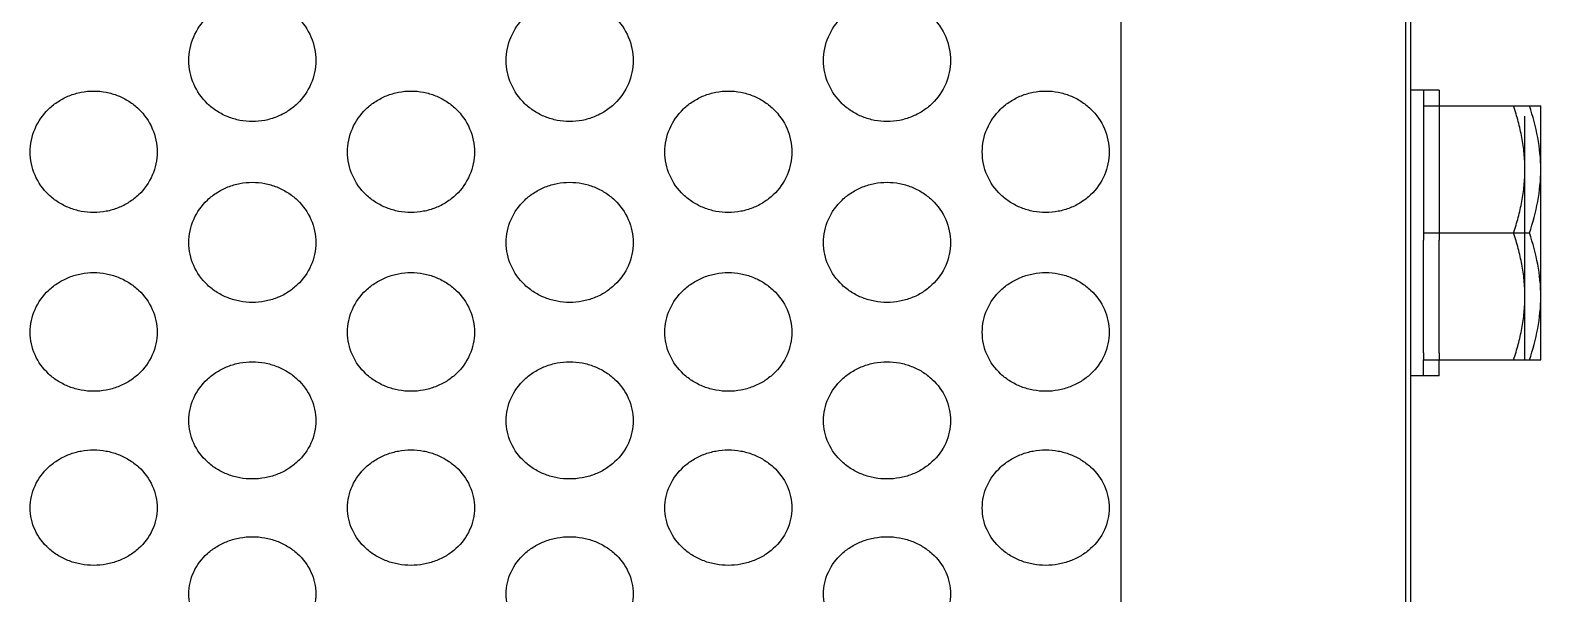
# Model space of a CAD drawing. Header units: millimetres. Extents: x 324 to 7054, y -67 to 2159.
# Drawn here: x 1956 to 2051.2, y 1424.6 to 1460.1 of the extents above; entities that cross this region are included whole.
import ezdxf

# ---------------------------------------------------------------- set-up
doc = ezdxf.new("R2010")
doc.units = ezdxf.units.MM
doc.header["$LTSCALE"] = 153.67
doc.linetypes.add('DOT', pattern=[0.2, 0.1, -0.1])
doc.layers.get('0').update_dxf_attribs({"linetype": 'CONTINUOUS'})
doc.layers.add('00_BUW_DATUM', color=7, linetype='CONTINUOUS')
doc.layers.add('02___PRT_ALL_AXES', color=7, linetype='CONTINUOUS')

msp = doc.modelspace()

# ---------------------------------------------------------------- linework, layer by layer
at = {"linetype": 'DOT'}
for p, q in [((2043.83476, 1455.33254), (2043.83476, 1454.89543)), ((2043.83476, 1447.77875), (2043.83476, 1446.88624)), ((2043.83476, 1439.76906), (2043.83476, 1439.33254))]:
    msp.add_line(p, q, dxfattribs=at)
at = {"linetype": 'Continuous'}
for p, q in [((2044.83476, 1455.33254), (2044.83476, 1454.89536)), ((2044.83476, 1447.77873), (2044.83476, 1446.88623)), ((2044.83476, 1439.76899), (2044.83476, 1439.33254))]:
    msp.add_line(p, q, dxfattribs=at)
at = {"layer": '00_BUW_DATUM', "linetype": 'Continuous'}
for p, q in [((2044.83476, 1456.33254), (2043.03476, 1456.33254)), ((2044.83476, 1456.33254), (2044.83476, 1455.33254)), ((2044.83476, 1455.33254), (2051.23476, 1455.33254)), ((2044.83476, 1454.89536), (2044.83476, 1447.77873)), ((2051.23476, 1439.33254), (2051.23476, 1455.33254)), ((2044.83476, 1447.33254), (2050.52022, 1447.33254)), ((2044.83476, 1439.76899), (2044.83476, 1446.88623)), ((2044.83476, 1439.33254), (2051.23476, 1439.33254)), ((2044.83476, 1438.33254), (2044.83476, 1439.33254)), ((2044.83476, 1438.33254), (2043.03476, 1438.33254))]:
    msp.add_line(p, q, dxfattribs=at)
at = {"layer": '00_BUW_DATUM', "linetype": 'DOT'}
for p, q in [((2043.83476, 1456.33254), (2043.83476, 1455.33254)), ((2043.83476, 1455.33254), (2050.23476, 1455.33254)), ((2043.83476, 1454.89543), (2043.83476, 1447.77875)), ((2050.23476, 1439.33254), (2050.23476, 1455.33254)), ((2043.83476, 1447.33254), (2049.52022, 1447.33254)), ((2043.83476, 1439.76906), (2043.83476, 1446.88624)), ((2043.83476, 1439.33254), (2050.23476, 1439.33254)), ((2043.83476, 1438.33254), (2043.83476, 1439.33254))]:
    msp.add_line(p, q, dxfattribs=at)
for points, knots in [([(2050.23476, 1451.33254), (2050.23476, 1452.00947), (2050.09707, 1453.37086), (2049.7359, 1454.68552), (2049.52022, 1455.33254)], [0, 0, 0, 0, 0.49812702, 1, 1, 1, 1]), ([(2049.52022, 1447.33254), (2049.73589, 1447.97955), (2050.09708, 1449.2942), (2050.23476, 1450.6556), (2050.23476, 1451.33254)], [0, 0, 0, 0, 0.50186442, 1, 1, 1, 1]), ([(2050.23476, 1443.33254), (2050.23476, 1444.00947), (2050.09707, 1445.37086), (2049.7359, 1446.68552), (2049.52022, 1447.33254)], [0, 0, 0, 0, 0.49812702, 1, 1, 1, 1]), ([(2049.52022, 1439.33254), (2049.73589, 1439.97955), (2050.09708, 1441.2942), (2050.23476, 1442.6556), (2050.23476, 1443.33254)], [0, 0, 0, 0, 0.50186442, 1, 1, 1, 1])]:
    msp.add_open_spline(points, degree=3, knots=knots, dxfattribs=at)
at = {"layer": '00_BUW_DATUM', "linetype": 'Continuous'}
for points, knots in [([(2051.23476, 1451.33254), (2051.23476, 1452.00947), (2051.09707, 1453.37086), (2050.7359, 1454.68552), (2050.52022, 1455.33254)], [0, 0, 0, 0, 0.49812702, 1, 1, 1, 1]), ([(2050.52022, 1447.33254), (2050.73589, 1447.97955), (2051.09708, 1449.2942), (2051.23476, 1450.6556), (2051.23476, 1451.33254)], [0, 0, 0, 0, 0.50186442, 1, 1, 1, 1]), ([(2051.23476, 1443.33254), (2051.23476, 1444.00947), (2051.09707, 1445.37086), (2050.7359, 1446.68552), (2050.52022, 1447.33254)], [0, 0, 0, 0, 0.49812702, 1, 1, 1, 1]), ([(2050.52022, 1439.33254), (2050.73589, 1439.97955), (2051.09708, 1441.2942), (2051.23476, 1442.6556), (2051.23476, 1443.33254)], [0, 0, 0, 0, 0.50186442, 1, 1, 1, 1])]:
    msp.add_open_spline(points, degree=3, knots=knots, dxfattribs=at)
at = {"layer": '02___PRT_ALL_AXES', "linetype": 'Continuous'}
for p, q in [((2024.76484, 1494.75635), (2024.76484, 1317.39225)), ((2042.70467, 1467.41974), (2042.70467, 1317.39225)), ((2043.03476, 1381.97699), (2043.03476, 1467.63617))]:
    msp.add_line(p, q, dxfattribs=at)
for points in [[(1970.03476, 1454.35175), (1969.76893, 1454.35208), (1969.24531, 1454.40188), (1968.48961, 1454.62334), (1967.79947, 1454.97834), (1966.98616, 1455.6188), (1966.24385, 1456.68588), (1965.9302, 1458.2061), (1966.24394, 1459.72615), (1966.98437, 1460.80005), (1967.79615, 1461.44676), (1968.48659, 1461.80677), (1969.24381, 1462.03184), (1969.76846, 1462.08246), (1970.03476, 1462.08279)], [(1970.03476, 1462.08279), (1970.30058, 1462.08245), (1970.8242, 1462.03203), (1971.5799, 1461.80789), (1972.27004, 1461.44894), (1973.08335, 1460.80222), (1973.82566, 1459.72734), (1974.13932, 1458.20322), (1973.82557, 1456.68707), (1973.08514, 1455.62096), (1972.27336, 1454.9805), (1971.58292, 1454.62445), (1970.8257, 1454.40206), (1970.30105, 1454.35208), (1970.03476, 1454.35175)], [(1990.03476, 1454.35175), (1989.76893, 1454.35208), (1989.24531, 1454.40188), (1988.48961, 1454.62334), (1987.79947, 1454.97834), (1986.98616, 1455.6188), (1986.24385, 1456.68588), (1985.9302, 1458.2061), (1986.24394, 1459.72615), (1986.98437, 1460.80005), (1987.79615, 1461.44676), (1988.48659, 1461.80677), (1989.24381, 1462.03184), (1989.76846, 1462.08246), (1990.03476, 1462.08279)], [(1990.03476, 1462.08279), (1990.30058, 1462.08245), (1990.8242, 1462.03203), (1991.5799, 1461.80789), (1992.27004, 1461.44894), (1993.08335, 1460.80222), (1993.82566, 1459.72734), (1994.13932, 1458.20322), (1993.82557, 1456.68707), (1993.08514, 1455.62096), (1992.27336, 1454.9805), (1991.58292, 1454.62445), (1990.8257, 1454.40206), (1990.30105, 1454.35208), (1990.03476, 1454.35175)], [(2010.03476, 1454.35175), (2009.76893, 1454.35208), (2009.24531, 1454.40188), (2008.48961, 1454.62334), (2007.79947, 1454.97834), (2006.98616, 1455.6188), (2006.24385, 1456.68588), (2005.9302, 1458.2061), (2006.24394, 1459.72615), (2006.98437, 1460.80005), (2007.79615, 1461.44676), (2008.48659, 1461.80677), (2009.24381, 1462.03184), (2009.76846, 1462.08246), (2010.03476, 1462.08279)], [(2010.03476, 1462.08279), (2010.30058, 1462.08245), (2010.8242, 1462.03203), (2011.5799, 1461.80789), (2012.27004, 1461.44894), (2013.08335, 1460.80222), (2013.82566, 1459.72734), (2014.13932, 1458.20322), (2013.82557, 1456.68707), (2013.08514, 1455.62096), (2012.27336, 1454.9805), (2011.58292, 1454.62445), (2010.8257, 1454.40206), (2010.30105, 1454.35208), (2010.03476, 1454.35175)], [(1960.03476, 1448.62001), (1959.76893, 1448.62034), (1959.24531, 1448.66962), (1958.48961, 1448.88876), (1957.79947, 1449.24005), (1956.98616, 1449.87388), (1956.24385, 1450.93006), (1955.9302, 1452.43519), (1956.24394, 1453.94059), (1956.98437, 1455.00444), (1957.79615, 1455.6452), (1958.48659, 1456.00192), (1959.24381, 1456.22494), (1959.76846, 1456.2751), (1960.03476, 1456.27543)], [(1960.03476, 1456.27543), (1960.30058, 1456.2751), (1960.8242, 1456.22513), (1961.5799, 1456.00303), (1962.27004, 1455.64736), (1963.08335, 1455.0066), (1963.82566, 1453.94177), (1964.13932, 1452.43233), (1963.82557, 1450.93124), (1963.08514, 1449.87602), (1962.27336, 1449.24218), (1961.58292, 1448.88985), (1960.8257, 1448.6698), (1960.30105, 1448.62034), (1960.03476, 1448.62001)], [(1980.03476, 1448.62001), (1979.76893, 1448.62034), (1979.24531, 1448.66962), (1978.48961, 1448.88876), (1977.79947, 1449.24005), (1976.98616, 1449.87388), (1976.24385, 1450.93006), (1975.9302, 1452.43519), (1976.24394, 1453.94059), (1976.98437, 1455.00444), (1977.79615, 1455.6452), (1978.48659, 1456.00192), (1979.24381, 1456.22494), (1979.76846, 1456.2751), (1980.03476, 1456.27543)], [(1980.03476, 1456.27543), (1980.30058, 1456.2751), (1980.8242, 1456.22513), (1981.5799, 1456.00303), (1982.27004, 1455.64736), (1983.08335, 1455.0066), (1983.82566, 1453.94177), (1984.13932, 1452.43233), (1983.82557, 1450.93124), (1983.08514, 1449.87602), (1982.27336, 1449.24218), (1981.58292, 1448.88985), (1980.8257, 1448.6698), (1980.30105, 1448.62034), (1980.03476, 1448.62001)], [(2000.03476, 1448.62001), (1999.76893, 1448.62034), (1999.24531, 1448.66962), (1998.48961, 1448.88876), (1997.79947, 1449.24005), (1996.98616, 1449.87388), (1996.24385, 1450.93006), (1995.9302, 1452.43519), (1996.24394, 1453.94059), (1996.98437, 1455.00444), (1997.79615, 1455.6452), (1998.48659, 1456.00192), (1999.24381, 1456.22494), (1999.76846, 1456.2751), (2000.03476, 1456.27543)], [(2000.03476, 1456.27543), (2000.30058, 1456.2751), (2000.8242, 1456.22513), (2001.5799, 1456.00303), (2002.27004, 1455.64736), (2003.08335, 1455.0066), (2003.82566, 1453.94177), (2004.13932, 1452.43233), (2003.82557, 1450.93124), (2003.08514, 1449.87602), (2002.27336, 1449.24218), (2001.58292, 1448.88985), (2000.8257, 1448.6698), (2000.30105, 1448.62034), (2000.03476, 1448.62001)], [(2020.03476, 1448.62001), (2019.76893, 1448.62034), (2019.24531, 1448.66962), (2018.48961, 1448.88876), (2017.79947, 1449.24005), (2016.98616, 1449.87388), (2016.24385, 1450.93006), (2015.9302, 1452.43519), (2016.24394, 1453.94059), (2016.98437, 1455.00444), (2017.79615, 1455.6452), (2018.48659, 1456.00192), (2019.24381, 1456.22494), (2019.76846, 1456.2751), (2020.03476, 1456.27543)], [(2020.03476, 1456.27543), (2020.30058, 1456.2751), (2020.8242, 1456.22513), (2021.5799, 1456.00303), (2022.27004, 1455.64736), (2023.08335, 1455.0066), (2023.82566, 1453.94177), (2024.13932, 1452.43233), (2023.82557, 1450.93124), (2023.08514, 1449.87602), (2022.27336, 1449.24218), (2021.58292, 1448.88985), (2020.8257, 1448.6698), (2020.30105, 1448.62034), (2020.03476, 1448.62001)], [(1970.03476, 1442.95169), (1969.76893, 1442.95202), (1969.24531, 1443.00072), (1968.48961, 1443.21732), (1967.79947, 1443.56456), (1966.98616, 1444.19112), (1966.24385, 1445.23535), (1965.9302, 1446.72387), (1966.24394, 1448.21313), (1966.98437, 1449.26587), (1967.79615, 1449.90002), (1968.48659, 1450.25309), (1969.24381, 1450.47385), (1969.76846, 1450.5235), (1970.03476, 1450.52383)], [(1970.03476, 1450.52383), (1970.30058, 1450.5235), (1970.8242, 1450.47403), (1971.5799, 1450.25419), (1972.27004, 1449.90216), (1973.08335, 1449.268), (1973.82566, 1448.21429), (1974.13932, 1446.72104), (1973.82557, 1445.23652), (1973.08514, 1444.19323), (1972.27336, 1443.56666), (1971.58292, 1443.2184), (1970.8257, 1443.0009), (1970.30105, 1442.95201), (1970.03476, 1442.95169)], [(1990.03476, 1442.95169), (1989.76893, 1442.95202), (1989.24531, 1443.00072), (1988.48961, 1443.21732), (1987.79947, 1443.56456), (1986.98616, 1444.19112), (1986.24385, 1445.23535), (1985.9302, 1446.72387), (1986.24394, 1448.21313), (1986.98437, 1449.26587), (1987.79615, 1449.90002), (1988.48659, 1450.25309), (1989.24381, 1450.47385), (1989.76846, 1450.5235), (1990.03476, 1450.52383)], [(1990.03476, 1450.52383), (1990.30058, 1450.5235), (1990.8242, 1450.47403), (1991.5799, 1450.25419), (1992.27004, 1449.90216), (1993.08335, 1449.268), (1993.82566, 1448.21429), (1994.13932, 1446.72104), (1993.82557, 1445.23652), (1993.08514, 1444.19323), (1992.27336, 1443.56666), (1991.58292, 1443.2184), (1990.8257, 1443.0009), (1990.30105, 1442.95201), (1990.03476, 1442.95169)], [(2010.03476, 1442.95169), (2009.76893, 1442.95202), (2009.24531, 1443.00072), (2008.48961, 1443.21732), (2007.79947, 1443.56456), (2006.98616, 1444.19112), (2006.24385, 1445.23535), (2005.9302, 1446.72387), (2006.24394, 1448.21313), (2006.98437, 1449.26587), (2007.79615, 1449.90002), (2008.48659, 1450.25309), (2009.24381, 1450.47385), (2009.76846, 1450.5235), (2010.03476, 1450.52383)], [(2010.03476, 1450.52383), (2010.30058, 1450.5235), (2010.8242, 1450.47403), (2011.5799, 1450.25419), (2012.27004, 1449.90216), (2013.08335, 1449.268), (2013.82566, 1448.21429), (2014.13932, 1446.72104), (2013.82557, 1445.23652), (2013.08514, 1444.19323), (2012.27336, 1443.56666), (2011.58292, 1443.2184), (2010.8257, 1443.0009), (2010.30105, 1442.95201), (2010.03476, 1442.95169)], [(1960.03476, 1437.35247), (1959.76893, 1437.35279), (1959.24531, 1437.40087), (1958.48961, 1437.61471), (1957.79947, 1437.95754), (1956.98616, 1438.57622), (1956.24385, 1439.60745), (1955.9302, 1441.07787), (1956.24394, 1442.54949), (1956.98437, 1443.59006), (1957.79615, 1444.21698), (1958.48659, 1444.56605), (1959.24381, 1444.78432), (1959.76846, 1444.83342), (1960.03476, 1444.83374)], [(1960.03476, 1444.83374), (1960.30058, 1444.83341), (1960.8242, 1444.7845), (1961.5799, 1444.56714), (1962.27004, 1444.21909), (1963.08335, 1443.59217), (1963.82566, 1442.55064), (1964.13932, 1441.07508), (1963.82557, 1439.6086), (1963.08514, 1438.5783), (1962.27336, 1437.95962), (1961.58292, 1437.61578), (1960.8257, 1437.40105), (1960.30105, 1437.35278), (1960.03476, 1437.35247)], [(1980.03476, 1437.35247), (1979.76893, 1437.35279), (1979.24531, 1437.40087), (1978.48961, 1437.61471), (1977.79947, 1437.95754), (1976.98616, 1438.57622), (1976.24385, 1439.60745), (1975.9302, 1441.07787), (1976.24394, 1442.54949), (1976.98437, 1443.59006), (1977.79615, 1444.21698), (1978.48659, 1444.56605), (1979.24381, 1444.78432), (1979.76846, 1444.83342), (1980.03476, 1444.83374)], [(1980.03476, 1444.83374), (1980.30058, 1444.83341), (1980.8242, 1444.7845), (1981.5799, 1444.56714), (1982.27004, 1444.21909), (1983.08335, 1443.59217), (1983.82566, 1442.55064), (1984.13932, 1441.07508), (1983.82557, 1439.6086), (1983.08514, 1438.5783), (1982.27336, 1437.95962), (1981.58292, 1437.61578), (1980.8257, 1437.40105), (1980.30105, 1437.35278), (1980.03476, 1437.35247)], [(2000.03476, 1437.35247), (1999.76893, 1437.35279), (1999.24531, 1437.40087), (1998.48961, 1437.61471), (1997.79947, 1437.95754), (1996.98616, 1438.57622), (1996.24385, 1439.60745), (1995.9302, 1441.07787), (1996.24394, 1442.54949), (1996.98437, 1443.59006), (1997.79615, 1444.21698), (1998.48659, 1444.56605), (1999.24381, 1444.78432), (1999.76846, 1444.83342), (2000.03476, 1444.83374)], [(2000.03476, 1444.83374), (2000.30058, 1444.83341), (2000.8242, 1444.7845), (2001.5799, 1444.56714), (2002.27004, 1444.21909), (2003.08335, 1443.59217), (2003.82566, 1442.55064), (2004.13932, 1441.07508), (2003.82557, 1439.6086), (2003.08514, 1438.5783), (2002.27336, 1437.95962), (2001.58292, 1437.61578), (2000.8257, 1437.40105), (2000.30105, 1437.35278), (2000.03476, 1437.35247)], [(2020.03476, 1437.35247), (2019.76893, 1437.35279), (2019.24531, 1437.40087), (2018.48961, 1437.61471), (2017.79947, 1437.95754), (2016.98616, 1438.57622), (2016.24385, 1439.60745), (2015.9302, 1441.07787), (2016.24394, 1442.54949), (2016.98437, 1443.59006), (2017.79615, 1444.21698), (2018.48659, 1444.56605), (2019.24381, 1444.78432), (2019.76846, 1444.83342), (2020.03476, 1444.83374)], [(2020.03476, 1444.83374), (2020.30058, 1444.83341), (2020.8242, 1444.7845), (2021.5799, 1444.56714), (2022.27004, 1444.21909), (2023.08335, 1443.59217), (2023.82566, 1442.55064), (2024.13932, 1441.07508), (2023.82557, 1439.6086), (2023.08514, 1438.5783), (2022.27336, 1437.95962), (2021.58292, 1437.61578), (2020.8257, 1437.40105), (2020.30105, 1437.35278), (2020.03476, 1437.35247)], [(1970.03476, 1431.82794), (1969.76893, 1431.82826), (1969.24531, 1431.87567), (1968.48961, 1432.08653), (1967.79947, 1432.42462), (1966.98616, 1433.03478), (1966.24385, 1434.05198), (1965.9302, 1435.50284), (1966.24394, 1436.95535), (1966.98437, 1437.98271), (1967.79615, 1438.60177), (1968.48659, 1438.94649), (1969.24381, 1439.16205), (1969.76846, 1439.21054), (1970.03476, 1439.21085)], [(1970.03476, 1439.21085), (1970.30058, 1439.21053), (1970.8242, 1439.16223), (1971.5799, 1438.94756), (1972.27004, 1438.60385), (1973.08335, 1437.98479), (1973.82566, 1436.95648), (1974.13932, 1435.50008), (1973.82557, 1434.05312), (1973.08514, 1433.03684), (1972.27336, 1432.42667), (1971.58292, 1432.08758), (1970.8257, 1431.87584), (1970.30105, 1431.82825), (1970.03476, 1431.82794)], [(1990.03476, 1431.82794), (1989.76893, 1431.82826), (1989.24531, 1431.87567), (1988.48961, 1432.08653), (1987.79947, 1432.42462), (1986.98616, 1433.03478), (1986.24385, 1434.05198), (1985.9302, 1435.50284), (1986.24394, 1436.95535), (1986.98437, 1437.98271), (1987.79615, 1438.60177), (1988.48659, 1438.94649), (1989.24381, 1439.16205), (1989.76846, 1439.21054), (1990.03476, 1439.21085)], [(1990.03476, 1439.21085), (1990.30058, 1439.21053), (1990.8242, 1439.16223), (1991.5799, 1438.94756), (1992.27004, 1438.60385), (1993.08335, 1437.98479), (1993.82566, 1436.95648), (1994.13932, 1435.50008), (1993.82557, 1434.05312), (1993.08514, 1433.03684), (1992.27336, 1432.42667), (1991.58292, 1432.08758), (1990.8257, 1431.87584), (1990.30105, 1431.82825), (1990.03476, 1431.82794)], [(2010.03476, 1431.82794), (2009.76893, 1431.82826), (2009.24531, 1431.87567), (2008.48961, 1432.08653), (2007.79947, 1432.42462), (2006.98616, 1433.03478), (2006.24385, 1434.05198), (2005.9302, 1435.50284), (2006.24394, 1436.95535), (2006.98437, 1437.98271), (2007.79615, 1438.60177), (2008.48659, 1438.94649), (2009.24381, 1439.16205), (2009.76846, 1439.21054), (2010.03476, 1439.21085)], [(2010.03476, 1439.21085), (2010.30058, 1439.21053), (2010.8242, 1439.16223), (2011.5799, 1438.94756), (2012.27004, 1438.60385), (2013.08335, 1437.98479), (2013.82566, 1436.95648), (2014.13932, 1435.50008), (2013.82557, 1434.05312), (2013.08514, 1433.03684), (2012.27336, 1432.42667), (2011.58292, 1432.08758), (2010.8257, 1431.87584), (2010.30105, 1431.82825), (2010.03476, 1431.82794)], [(1960.03476, 1426.38364), (1959.76893, 1426.38395), (1959.24531, 1426.43064), (1958.48961, 1426.63832), (1957.79947, 1426.97133), (1956.98616, 1427.57237), (1956.24385, 1428.57452), (1955.9302, 1430.00435), (1956.24394, 1431.4363), (1956.98437, 1432.44943), (1957.79615, 1433.06), (1958.48659, 1433.40002), (1959.24381, 1433.61266), (1959.76846, 1433.66049), (1960.03476, 1433.66081)], [(1960.03476, 1433.66081), (1960.30058, 1433.66049), (1960.8242, 1433.61284), (1961.5799, 1433.40108), (1962.27004, 1433.06205), (1963.08335, 1432.45148), (1963.82566, 1431.43742), (1964.13932, 1430.00164), (1963.82557, 1428.57564), (1963.08514, 1427.57439), (1962.27336, 1426.97335), (1961.58292, 1426.63936), (1960.8257, 1426.43081), (1960.30105, 1426.38394), (1960.03476, 1426.38364)], [(1980.03476, 1426.38364), (1979.76893, 1426.38395), (1979.24531, 1426.43064), (1978.48961, 1426.63832), (1977.79947, 1426.97133), (1976.98616, 1427.57237), (1976.24385, 1428.57452), (1975.9302, 1430.00435), (1976.24394, 1431.4363), (1976.98437, 1432.44943), (1977.79615, 1433.06), (1978.48659, 1433.40002), (1979.24381, 1433.61266), (1979.76846, 1433.66049), (1980.03476, 1433.66081)], [(1980.03476, 1433.66081), (1980.30058, 1433.66049), (1980.8242, 1433.61284), (1981.5799, 1433.40108), (1982.27004, 1433.06205), (1983.08335, 1432.45148), (1983.82566, 1431.43742), (1984.13932, 1430.00164), (1983.82557, 1428.57564), (1983.08514, 1427.57439), (1982.27336, 1426.97335), (1981.58292, 1426.63936), (1980.8257, 1426.43081), (1980.30105, 1426.38394), (1980.03476, 1426.38364)], [(2000.03476, 1426.38364), (1999.76893, 1426.38395), (1999.24531, 1426.43064), (1998.48961, 1426.63832), (1997.79947, 1426.97133), (1996.98616, 1427.57237), (1996.24385, 1428.57452), (1995.9302, 1430.00435), (1996.24394, 1431.4363), (1996.98437, 1432.44943), (1997.79615, 1433.06), (1998.48659, 1433.40002), (1999.24381, 1433.61266), (1999.76846, 1433.66049), (2000.03476, 1433.66081)], [(2000.03476, 1433.66081), (2000.30058, 1433.66049), (2000.8242, 1433.61284), (2001.5799, 1433.40108), (2002.27004, 1433.06205), (2003.08335, 1432.45148), (2003.82566, 1431.43742), (2004.13932, 1430.00164), (2003.82557, 1428.57564), (2003.08514, 1427.57439), (2002.27336, 1426.97335), (2001.58292, 1426.63936), (2000.8257, 1426.43081), (2000.30105, 1426.38394), (2000.03476, 1426.38364)], [(2020.03476, 1426.38364), (2019.76893, 1426.38395), (2019.24531, 1426.43064), (2018.48961, 1426.63832), (2017.79947, 1426.97133), (2016.98616, 1427.57237), (2016.24385, 1428.57452), (2015.9302, 1430.00435), (2016.24394, 1431.4363), (2016.98437, 1432.44943), (2017.79615, 1433.06), (2018.48659, 1433.40002), (2019.24381, 1433.61266), (2019.76846, 1433.66049), (2020.03476, 1433.66081)], [(2020.03476, 1433.66081), (2020.30058, 1433.66049), (2020.8242, 1433.61284), (2021.5799, 1433.40108), (2022.27004, 1433.06205), (2023.08335, 1432.45148), (2023.82566, 1431.43742), (2024.13932, 1430.00164), (2023.82557, 1428.57564), (2023.08514, 1427.57439), (2022.27336, 1426.97335), (2021.58292, 1426.63936), (2020.8257, 1426.43081), (2020.30105, 1426.38394), (2020.03476, 1426.38364)], [(1970.03476, 1421.02501), (1969.76893, 1421.02532), (1969.24531, 1421.07125), (1968.48961, 1421.27554), (1967.79947, 1421.60312), (1966.98616, 1422.19444), (1966.24385, 1423.18054), (1965.9302, 1424.58792), (1966.24394, 1425.99787), (1966.98437, 1426.99575), (1967.79615, 1427.59722), (1968.48659, 1427.93221), (1969.24381, 1428.14172), (1969.76846, 1428.18885), (1970.03476, 1428.18915)], [(1970.03476, 1428.18915), (1970.30058, 1428.18884), (1970.8242, 1428.14189), (1971.5799, 1427.93325), (1972.27004, 1427.59925), (1973.08335, 1426.99777), (1973.82566, 1425.99897), (1974.13932, 1424.58525), (1973.82557, 1423.18164), (1973.08514, 1422.19643), (1972.27336, 1421.60511), (1971.58292, 1421.27656), (1970.8257, 1421.07142), (1970.30105, 1421.02531), (1970.03476, 1421.02501)], [(1990.03476, 1421.02501), (1989.76893, 1421.02532), (1989.24531, 1421.07125), (1988.48961, 1421.27554), (1987.79947, 1421.60312), (1986.98616, 1422.19444), (1986.24385, 1423.18054), (1985.9302, 1424.58792), (1986.24394, 1425.99787), (1986.98437, 1426.99575), (1987.79615, 1427.59722), (1988.48659, 1427.93221), (1989.24381, 1428.14172), (1989.76846, 1428.18885), (1990.03476, 1428.18915)], [(1990.03476, 1428.18915), (1990.30058, 1428.18884), (1990.8242, 1428.14189), (1991.5799, 1427.93325), (1992.27004, 1427.59925), (1993.08335, 1426.99777), (1993.82566, 1425.99897), (1994.13932, 1424.58525), (1993.82557, 1423.18164), (1993.08514, 1422.19643), (1992.27336, 1421.60511), (1991.58292, 1421.27656), (1990.8257, 1421.07142), (1990.30105, 1421.02531), (1990.03476, 1421.02501)], [(2010.03476, 1421.02501), (2009.76893, 1421.02532), (2009.24531, 1421.07125), (2008.48961, 1421.27554), (2007.79947, 1421.60312), (2006.98616, 1422.19444), (2006.24385, 1423.18054), (2005.9302, 1424.58792), (2006.24394, 1425.99787), (2006.98437, 1426.99575), (2007.79615, 1427.59722), (2008.48659, 1427.93221), (2009.24381, 1428.14172), (2009.76846, 1428.18885), (2010.03476, 1428.18915)], [(2010.03476, 1428.18915), (2010.30058, 1428.18884), (2010.8242, 1428.14189), (2011.5799, 1427.93325), (2012.27004, 1427.59925), (2013.08335, 1426.99777), (2013.82566, 1425.99897), (2014.13932, 1424.58525), (2013.82557, 1423.18164), (2013.08514, 1422.19643), (2012.27336, 1421.60511), (2011.58292, 1421.27656), (2010.8257, 1421.07142), (2010.30105, 1421.02531), (2010.03476, 1421.02501)]]:
    msp.add_open_spline(points, degree=3, knots=[0, 0, 0, 0, 0.0625, 0.125, 0.1875, 0.25, 0.375, 0.5, 0.625, 0.75, 0.8125, 0.875, 0.9375, 1, 1, 1, 1], dxfattribs=at)

doc.saveas('drawing.dxf')
